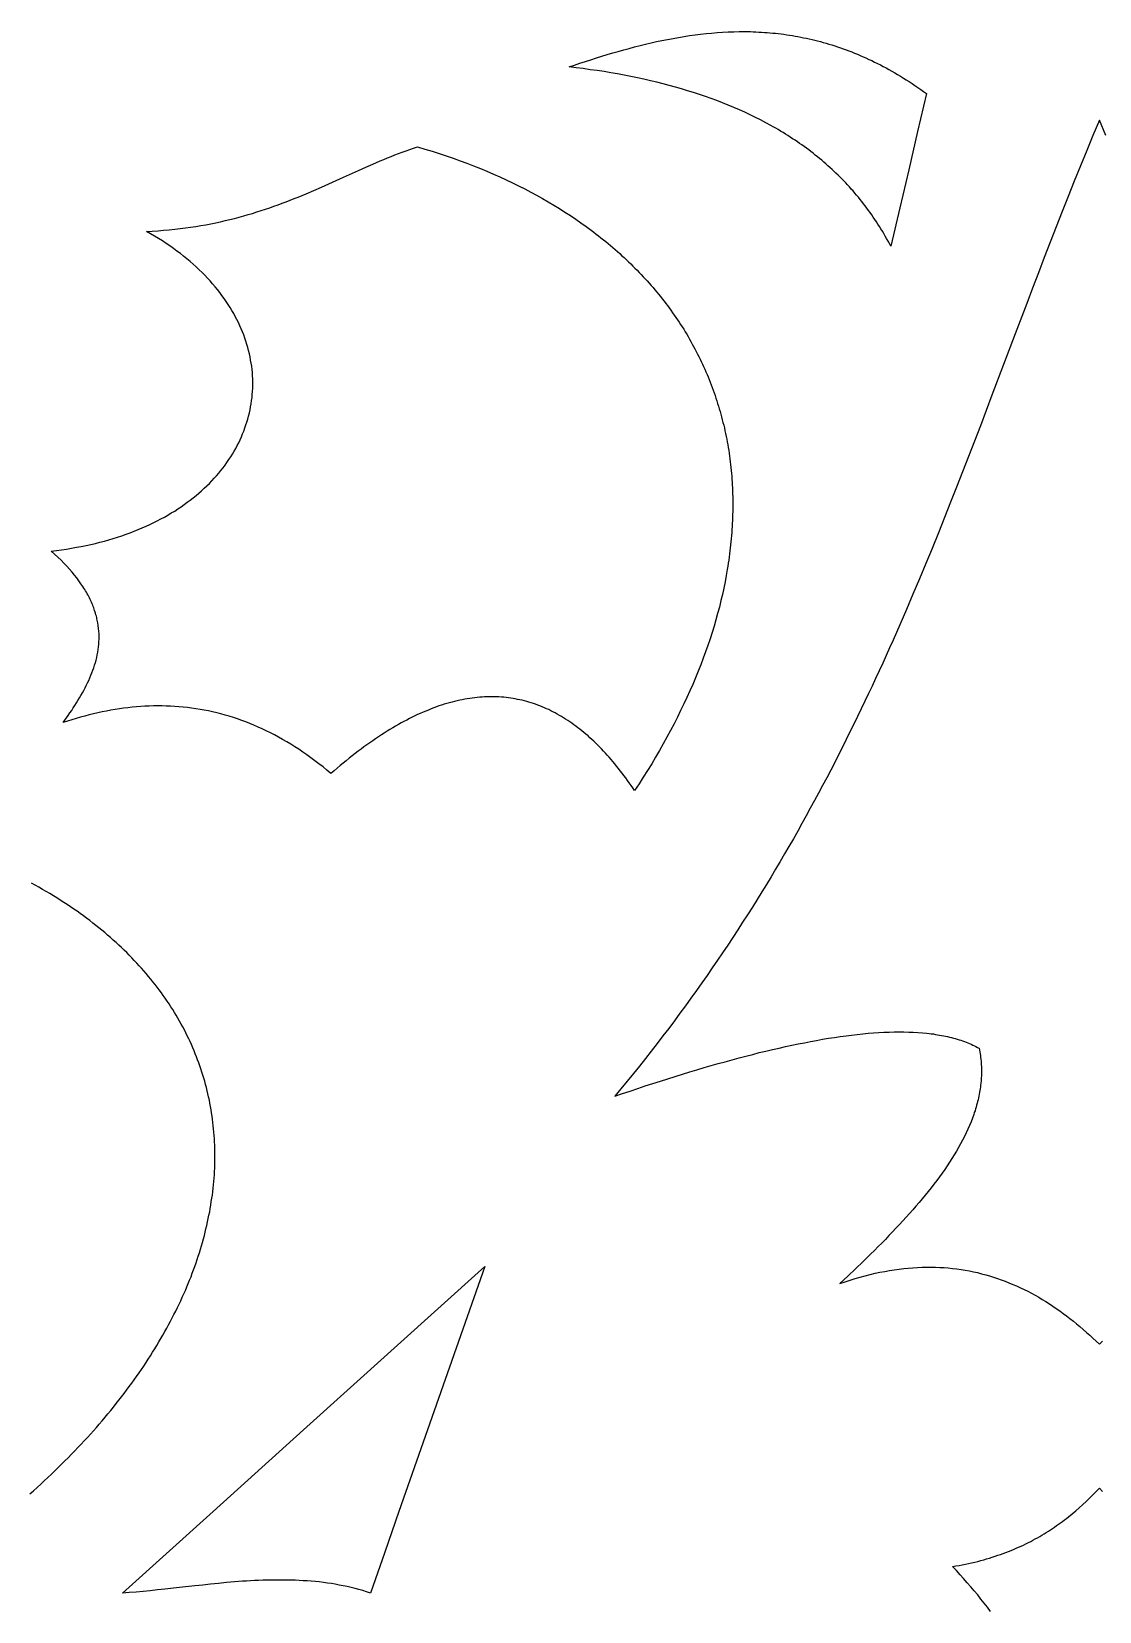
# Model space of a CAD drawing. Extents: x -4113 to -3113, y 1469 to 2469.
# Drawn here: x -3851.8 to -3759.7, y 2098.2 to 2234.5 of the extents above; entities that cross this region are included whole.
import ezdxf

# ---------------------------------------------------------------- set-up
doc = ezdxf.new("R2010")
doc.units = 0
doc.layers.add('PLAN_1', color=18, linetype='CONTINUOUS')

msp = doc.modelspace()

# ---------------------------------------------------------------- linework, layer by layer
at = {"layer": 'PLAN_1'}
for points in [[(-3805.42, 2231.44), (-3804.96, 2231.6), (-3804.49, 2231.75), (-3804.02, 2231.91), (-3803.55, 2232.06), (-3803.08, 2232.21), (-3802.61, 2232.36), (-3802.14, 2232.5), (-3801.66, 2232.64), (-3801.19, 2232.78), (-3800.72, 2232.91), (-3800.25, 2233.04), (-3799.78, 2233.16), (-3799.31, 2233.28), (-3798.84, 2233.4), (-3798.36, 2233.51), (-3797.89, 2233.62), (-3797.42, 2233.72), (-3796.94, 2233.81), (-3796.47, 2233.9), (-3796, 2233.99), (-3795.52, 2234.07), (-3795.05, 2234.14), (-3794.57, 2234.2), (-3794.1, 2234.26), (-3793.62, 2234.32), (-3793.14, 2234.36), (-3792.67, 2234.4), (-3792.19, 2234.43), (-3791.71, 2234.46), (-3791.23, 2234.47), (-3790.76, 2234.48), (-3790.52, 2234.49), (-3790.28, 2234.48), (-3790.04, 2234.48), (-3789.8, 2234.48), (-3789.56, 2234.47), (-3789.32, 2234.46), (-3789.08, 2234.45), (-3788.84, 2234.44), (-3788.59, 2234.42), (-3788.35, 2234.4), (-3788.11, 2234.38), (-3787.87, 2234.36), (-3787.63, 2234.34), (-3787.39, 2234.31), (-3787.15, 2234.28), (-3786.91, 2234.25), (-3786.66, 2234.22), (-3786.42, 2234.18), (-3786.18, 2234.14), (-3785.94, 2234.1), (-3785.7, 2234.06), (-3785.45, 2234.01), (-3785.21, 2233.96), (-3784.97, 2233.91), (-3784.73, 2233.86), (-3784.48, 2233.8), (-3784.24, 2233.74), (-3784, 2233.68), (-3783.75, 2233.62), (-3783.51, 2233.55), (-3783.26, 2233.48), (-3783.02, 2233.41), (-3782.78, 2233.33), (-3782.53, 2233.26), (-3782.29, 2233.17), (-3782.04, 2233.09), (-3781.8, 2233), (-3781.55, 2232.92), (-3781.31, 2232.82), (-3781.06, 2232.73), (-3780.81, 2232.63), (-3780.57, 2232.53), (-3780.32, 2232.42), (-3780.08, 2232.32), (-3779.83, 2232.21), (-3779.58, 2232.09), (-3779.34, 2231.98), (-3779.09, 2231.86), (-3778.84, 2231.73), (-3778.59, 2231.61), (-3778.35, 2231.48), (-3778.1, 2231.35), (-3777.85, 2231.21), (-3777.6, 2231.07), (-3777.35, 2230.93), (-3777.11, 2230.78), (-3776.86, 2230.64), (-3776.61, 2230.48), (-3776.36, 2230.33), (-3776.11, 2230.17), (-3775.86, 2230.01), (-3775.61, 2229.84), (-3775.36, 2229.67), (-3775.11, 2229.5), (-3774.86, 2229.32), (-3774.61, 2229.14), (-3775.38, 2225.86), (-3776.15, 2222.57), (-3776.92, 2219.28), (-3777.7, 2215.99), (-3777.81, 2216.21), (-3777.93, 2216.42), (-3778.05, 2216.63), (-3778.17, 2216.85), (-3778.29, 2217.06), (-3778.41, 2217.27), (-3778.54, 2217.47), (-3778.67, 2217.68), (-3778.8, 2217.88), (-3778.93, 2218.08), (-3779.06, 2218.28), (-3779.2, 2218.48), (-3779.33, 2218.68), (-3779.47, 2218.87), (-3779.61, 2219.07), (-3779.75, 2219.26), (-3779.89, 2219.45), (-3780.04, 2219.64), (-3780.19, 2219.83), (-3780.33, 2220.01), (-3780.48, 2220.2), (-3780.64, 2220.38), (-3780.79, 2220.56), (-3780.94, 2220.74), (-3781.1, 2220.91), (-3781.26, 2221.09), (-3781.42, 2221.27), (-3781.58, 2221.44), (-3781.74, 2221.61), (-3781.91, 2221.78), (-3782.08, 2221.95), (-3782.24, 2222.11), (-3782.42, 2222.28), (-3782.59, 2222.44), (-3782.76, 2222.6), (-3782.94, 2222.76), (-3783.11, 2222.92), (-3783.29, 2223.08), (-3783.47, 2223.23), (-3783.65, 2223.39), (-3783.83, 2223.54), (-3784.02, 2223.69), (-3784.21, 2223.84), (-3784.39, 2223.99), (-3784.58, 2224.14), (-3784.77, 2224.28), (-3784.97, 2224.42), (-3785.16, 2224.57), (-3785.36, 2224.71), (-3785.55, 2224.84), (-3785.75, 2224.98), (-3785.95, 2225.12), (-3786.16, 2225.25), (-3786.36, 2225.39), (-3786.57, 2225.52), (-3786.77, 2225.65), (-3786.98, 2225.78), (-3787.19, 2225.9), (-3787.4, 2226.03), (-3787.61, 2226.15), (-3787.83, 2226.28), (-3788.04, 2226.4), (-3788.48, 2226.63), (-3788.92, 2226.87), (-3789.37, 2227.09), (-3789.83, 2227.32), (-3790.29, 2227.53), (-3790.75, 2227.74), (-3791.22, 2227.95), (-3791.7, 2228.15), (-3792.19, 2228.34), (-3792.68, 2228.53), (-3793.17, 2228.71), (-3793.67, 2228.89), (-3794.18, 2229.06), (-3794.69, 2229.23), (-3795.21, 2229.39), (-3795.73, 2229.54), (-3796.26, 2229.7), (-3796.79, 2229.84), (-3797.33, 2229.98), (-3797.87, 2230.12), (-3798.42, 2230.25), (-3798.98, 2230.37), (-3799.54, 2230.5), (-3800.11, 2230.61), (-3800.68, 2230.72), (-3801.25, 2230.83), (-3801.83, 2230.93), (-3802.42, 2231.03), (-3803.01, 2231.12), (-3803.61, 2231.2), (-3804.21, 2231.29), (-3804.81, 2231.36)], [(-3841.86, 2217.25), (-3841.37, 2217.28), (-3840.87, 2217.31), (-3840.39, 2217.35), (-3839.91, 2217.39), (-3839.44, 2217.44), (-3838.98, 2217.49), (-3838.52, 2217.55), (-3838.07, 2217.61), (-3837.62, 2217.68), (-3837.18, 2217.75), (-3836.75, 2217.83), (-3836.32, 2217.91), (-3835.9, 2218), (-3835.49, 2218.09), (-3835.08, 2218.18), (-3834.67, 2218.28), (-3834.27, 2218.38), (-3833.88, 2218.48), (-3833.49, 2218.59), (-3833.1, 2218.7), (-3832.72, 2218.81), (-3832.35, 2218.93), (-3831.97, 2219.05), (-3831.6, 2219.17), (-3831.24, 2219.29), (-3830.88, 2219.42), (-3830.52, 2219.55), (-3830.17, 2219.68), (-3829.82, 2219.81), (-3829.47, 2219.95), (-3829.13, 2220.08), (-3828.79, 2220.22), (-3828.45, 2220.36), (-3828.11, 2220.5), (-3827.45, 2220.78), (-3826.79, 2221.07), (-3826.15, 2221.35), (-3824.87, 2221.93), (-3823.6, 2222.5), (-3822.97, 2222.78), (-3822.34, 2223.06), (-3821.71, 2223.33), (-3821.4, 2223.46), (-3821.08, 2223.59), (-3820.76, 2223.72), (-3820.45, 2223.85), (-3820.13, 2223.97), (-3819.81, 2224.09), (-3819.48, 2224.21), (-3819.16, 2224.33), (-3818.84, 2224.44), (-3818.51, 2224.55), (-3817.88, 2224.36), (-3817.25, 2224.17), (-3816.64, 2223.97), (-3816.03, 2223.77), (-3815.42, 2223.56), (-3814.83, 2223.35), (-3814.24, 2223.13), (-3813.66, 2222.9), (-3813.08, 2222.67), (-3812.51, 2222.44), (-3811.95, 2222.2), (-3811.4, 2221.95), (-3810.85, 2221.7), (-3810.32, 2221.44), (-3809.78, 2221.18), (-3809.26, 2220.92), (-3808.74, 2220.65), (-3808.23, 2220.37), (-3807.73, 2220.09), (-3807.23, 2219.81), (-3806.74, 2219.52), (-3806.26, 2219.22), (-3805.79, 2218.92), (-3805.32, 2218.62), (-3804.86, 2218.31), (-3804.41, 2218), (-3803.97, 2217.68), (-3803.53, 2217.36), (-3803.31, 2217.2), (-3803.1, 2217.03), (-3802.89, 2216.87), (-3802.68, 2216.7), (-3802.47, 2216.54), (-3802.26, 2216.37), (-3802.06, 2216.2), (-3801.86, 2216.03), (-3801.65, 2215.86), (-3801.46, 2215.69), (-3801.26, 2215.51), (-3801.06, 2215.34), (-3800.87, 2215.16), (-3800.68, 2214.99), (-3800.49, 2214.81), (-3800.3, 2214.63), (-3800.11, 2214.45), (-3799.93, 2214.27), (-3799.75, 2214.09), (-3799.57, 2213.91), (-3799.39, 2213.72), (-3799.21, 2213.54), (-3799.04, 2213.35), (-3798.87, 2213.16), (-3798.7, 2212.98), (-3798.53, 2212.79), (-3798.36, 2212.6), (-3798.19, 2212.41), (-3798.03, 2212.21), (-3797.87, 2212.02), (-3797.71, 2211.83), (-3797.55, 2211.63), (-3797.4, 2211.44), (-3797.24, 2211.24), (-3797.09, 2211.04), (-3796.94, 2210.85), (-3796.79, 2210.65), (-3796.65, 2210.45), (-3796.5, 2210.24), (-3796.36, 2210.04), (-3796.22, 2209.84), (-3796.08, 2209.63), (-3795.95, 2209.43), (-3795.81, 2209.22), (-3795.68, 2209.02), (-3795.55, 2208.81), (-3795.42, 2208.6), (-3795.29, 2208.39), (-3795.17, 2208.18), (-3795.05, 2207.97), (-3794.93, 2207.76), (-3794.81, 2207.54), (-3794.69, 2207.33), (-3794.58, 2207.12), (-3794.46, 2206.9), (-3794.35, 2206.68), (-3794.24, 2206.47), (-3794.14, 2206.25), (-3794.03, 2206.03), (-3793.93, 2205.81), (-3793.83, 2205.59), (-3793.73, 2205.37), (-3793.63, 2205.15), (-3793.53, 2204.92), (-3793.44, 2204.7), (-3793.35, 2204.47), (-3793.26, 2204.25), (-3793.17, 2204.02), (-3793.09, 2203.8), (-3793, 2203.57), (-3792.92, 2203.34), (-3792.84, 2203.11), (-3792.77, 2202.88), (-3792.69, 2202.65), (-3792.62, 2202.42), (-3792.54, 2202.18), (-3792.48, 2201.95), (-3792.41, 2201.72), (-3792.34, 2201.48), (-3792.28, 2201.25), (-3792.22, 2201.01), (-3792.16, 2200.77), (-3792.1, 2200.54), (-3792.04, 2200.3), (-3791.99, 2200.06), (-3791.94, 2199.82), (-3791.89, 2199.58), (-3791.84, 2199.34), (-3791.8, 2199.1), (-3791.75, 2198.85), (-3791.71, 2198.61), (-3791.67, 2198.37), (-3791.64, 2198.12), (-3791.6, 2197.88), (-3791.57, 2197.63), (-3791.54, 2197.38), (-3791.51, 2197.14), (-3791.48, 2196.89), (-3791.46, 2196.64), (-3791.43, 2196.39), (-3791.41, 2196.14), (-3791.39, 2195.89), (-3791.38, 2195.64), (-3791.36, 2195.39), (-3791.35, 2195.14), (-3791.34, 2194.88), (-3791.33, 2194.63), (-3791.32, 2194.37), (-3791.32, 2194.12), (-3791.32, 2193.86), (-3791.31, 2193.61), (-3791.32, 2193.35), (-3791.32, 2193.09), (-3791.33, 2192.84), (-3791.33, 2192.58), (-3791.34, 2192.32), (-3791.36, 2192.06), (-3791.37, 2191.8), (-3791.39, 2191.54), (-3791.4, 2191.28), (-3791.42, 2191.02), (-3791.45, 2190.75), (-3791.47, 2190.49), (-3791.5, 2190.23), (-3791.53, 2189.97), (-3791.56, 2189.7), (-3791.59, 2189.44), (-3791.63, 2189.17), (-3791.66, 2188.9), (-3791.7, 2188.64), (-3791.74, 2188.37), (-3791.79, 2188.1), (-3791.88, 2187.57), (-3791.98, 2187.03), (-3792.09, 2186.49), (-3792.21, 2185.95), (-3792.34, 2185.41), (-3792.47, 2184.86), (-3792.62, 2184.31), (-3792.77, 2183.76), (-3792.93, 2183.21), (-3793.1, 2182.66), (-3793.28, 2182.11), (-3793.46, 2181.55), (-3793.66, 2181), (-3793.86, 2180.44), (-3794.08, 2179.88), (-3794.3, 2179.32), (-3794.53, 2178.76), (-3794.77, 2178.19), (-3795.01, 2177.63), (-3795.27, 2177.06), (-3795.53, 2176.5), (-3795.81, 2175.93), (-3796.09, 2175.36), (-3796.38, 2174.79), (-3796.68, 2174.22), (-3796.99, 2173.64), (-3797.31, 2173.07), (-3797.63, 2172.5), (-3797.97, 2171.92), (-3798.31, 2171.34), (-3798.67, 2170.77), (-3799.03, 2170.19), (-3799.4, 2169.61), (-3799.78, 2169.03), (-3799.93, 2169.26), (-3800.08, 2169.48), (-3800.24, 2169.7), (-3800.39, 2169.91), (-3800.55, 2170.12), (-3800.7, 2170.33), (-3800.86, 2170.54), (-3801.02, 2170.74), (-3801.17, 2170.94), (-3801.33, 2171.14), (-3801.49, 2171.34), (-3801.65, 2171.53), (-3801.81, 2171.72), (-3801.98, 2171.9), (-3802.14, 2172.09), (-3802.3, 2172.27), (-3802.47, 2172.44), (-3802.63, 2172.62), (-3802.8, 2172.79), (-3802.96, 2172.95), (-3803.13, 2173.12), (-3803.3, 2173.28), (-3803.47, 2173.44), (-3803.63, 2173.59), (-3803.8, 2173.74), (-3803.98, 2173.89), (-3804.15, 2174.03), (-3804.32, 2174.18), (-3804.49, 2174.32), (-3804.67, 2174.45), (-3804.84, 2174.58), (-3805.02, 2174.71), (-3805.19, 2174.84), (-3805.37, 2174.96), (-3805.55, 2175.08), (-3805.73, 2175.2), (-3805.91, 2175.31), (-3806.09, 2175.42), (-3806.27, 2175.52), (-3806.45, 2175.63), (-3806.63, 2175.73), (-3806.82, 2175.82), (-3807, 2175.92), (-3807.19, 2176.01), (-3807.37, 2176.09), (-3807.56, 2176.18), (-3807.75, 2176.25), (-3807.94, 2176.33), (-3808.12, 2176.4), (-3808.32, 2176.47), (-3808.51, 2176.54), (-3808.7, 2176.6), (-3808.89, 2176.66), (-3809.08, 2176.72), (-3809.28, 2176.77), (-3809.47, 2176.82), (-3809.67, 2176.86), (-3809.87, 2176.9), (-3810.07, 2176.94), (-3810.26, 2176.98), (-3810.46, 2177.01), (-3810.66, 2177.03), (-3810.87, 2177.06), (-3811.07, 2177.08), (-3811.27, 2177.09), (-3811.48, 2177.11), (-3811.68, 2177.12), (-3811.89, 2177.12), (-3812.09, 2177.13), (-3812.3, 2177.13), (-3812.51, 2177.12), (-3812.72, 2177.11), (-3812.93, 2177.1), (-3813.14, 2177.08), (-3813.35, 2177.06), (-3813.57, 2177.04), (-3813.78, 2177.01), (-3813.99, 2176.98), (-3814.21, 2176.95), (-3814.43, 2176.91), (-3814.64, 2176.87), (-3814.86, 2176.82), (-3815.08, 2176.78), (-3815.3, 2176.72), (-3815.52, 2176.67), (-3815.75, 2176.61), (-3815.97, 2176.54), (-3816.19, 2176.47), (-3816.42, 2176.4), (-3816.65, 2176.33), (-3816.87, 2176.25), (-3817.1, 2176.16), (-3817.33, 2176.08), (-3817.56, 2175.98), (-3817.79, 2175.89), (-3818.02, 2175.79), (-3818.26, 2175.69), (-3818.49, 2175.58), (-3818.72, 2175.47), (-3818.96, 2175.36), (-3819.2, 2175.24), (-3819.43, 2175.11), (-3819.67, 2174.99), (-3819.91, 2174.86), (-3820.15, 2174.72), (-3820.39, 2174.58), (-3820.64, 2174.44), (-3820.88, 2174.3), (-3821.12, 2174.15), (-3821.37, 2173.99), (-3821.62, 2173.83), (-3821.86, 2173.67), (-3822.11, 2173.5), (-3822.36, 2173.33), (-3822.61, 2173.16), (-3822.87, 2172.98), (-3823.12, 2172.8), (-3823.37, 2172.61), (-3823.63, 2172.42), (-3823.88, 2172.22), (-3824.14, 2172.02), (-3824.4, 2171.82), (-3824.66, 2171.61), (-3824.92, 2171.4), (-3825.18, 2171.18), (-3825.44, 2170.96), (-3825.7, 2170.74), (-3825.97, 2170.51), (-3826.31, 2170.8), (-3826.65, 2171.07), (-3827, 2171.35), (-3827.34, 2171.61), (-3827.69, 2171.86), (-3828.04, 2172.11), (-3828.38, 2172.35), (-3828.73, 2172.59), (-3829.08, 2172.81), (-3829.43, 2173.03), (-3829.78, 2173.24), (-3830.13, 2173.44), (-3830.48, 2173.64), (-3830.83, 2173.83), (-3831.18, 2174.01), (-3831.54, 2174.18), (-3831.89, 2174.35), (-3832.24, 2174.51), (-3832.6, 2174.66), (-3832.95, 2174.81), (-3833.31, 2174.95), (-3833.66, 2175.08), (-3834.02, 2175.21), (-3834.38, 2175.33), (-3834.74, 2175.44), (-3835.09, 2175.54), (-3835.45, 2175.64), (-3835.81, 2175.73), (-3836.17, 2175.82), (-3836.53, 2175.9), (-3836.89, 2175.97), (-3837.25, 2176.03), (-3837.62, 2176.09), (-3837.98, 2176.14), (-3838.34, 2176.19), (-3838.7, 2176.23), (-3839.07, 2176.26), (-3839.43, 2176.29), (-3839.8, 2176.31), (-3840.16, 2176.32), (-3840.53, 2176.33), (-3840.89, 2176.33), (-3841.26, 2176.33), (-3841.63, 2176.32), (-3842, 2176.3), (-3842.36, 2176.28), (-3842.73, 2176.25), (-3843.1, 2176.22), (-3843.47, 2176.17), (-3843.84, 2176.13), (-3844.21, 2176.08), (-3844.58, 2176.02), (-3844.95, 2175.96), (-3845.32, 2175.89), (-3845.7, 2175.81), (-3846.07, 2175.73), (-3846.44, 2175.64), (-3846.81, 2175.55), (-3847.19, 2175.46), (-3847.56, 2175.35), (-3847.94, 2175.25), (-3848.31, 2175.13), (-3848.69, 2175.01), (-3849.06, 2174.89), (-3848.76, 2175.31), (-3848.61, 2175.52), (-3848.47, 2175.74), (-3848.32, 2175.95), (-3848.18, 2176.16), (-3848.04, 2176.38), (-3847.91, 2176.59), (-3847.78, 2176.8), (-3847.65, 2177.02), (-3847.52, 2177.23), (-3847.4, 2177.45), (-3847.28, 2177.66), (-3847.17, 2177.88), (-3847.06, 2178.1), (-3846.95, 2178.31), (-3846.85, 2178.53), (-3846.75, 2178.75), (-3846.66, 2178.97), (-3846.57, 2179.19), (-3846.49, 2179.41), (-3846.41, 2179.63), (-3846.34, 2179.85), (-3846.28, 2180.07), (-3846.22, 2180.29), (-3846.16, 2180.52), (-3846.11, 2180.74), (-3846.07, 2180.97), (-3846.04, 2181.19), (-3846.01, 2181.42), (-3845.98, 2181.64), (-3845.97, 2181.87), (-3845.96, 2182.1), (-3845.96, 2182.33), (-3845.96, 2182.56), (-3845.98, 2182.79), (-3846, 2183.02), (-3846.03, 2183.26), (-3846.07, 2183.49), (-3846.11, 2183.72), (-3846.14, 2183.84), (-3846.16, 2183.96), (-3846.19, 2184.08), (-3846.23, 2184.2), (-3846.26, 2184.32), (-3846.3, 2184.43), (-3846.34, 2184.55), (-3846.38, 2184.67), (-3846.42, 2184.79), (-3846.47, 2184.91), (-3846.51, 2185.03), (-3846.56, 2185.15), (-3846.62, 2185.27), (-3846.67, 2185.4), (-3846.73, 2185.52), (-3846.79, 2185.64), (-3846.85, 2185.76), (-3846.91, 2185.88), (-3846.98, 2186.01), (-3847.05, 2186.13), (-3847.12, 2186.25), (-3847.2, 2186.37), (-3847.27, 2186.5), (-3847.35, 2186.62), (-3847.52, 2186.87), (-3847.7, 2187.12), (-3847.88, 2187.37), (-3848.08, 2187.62), (-3848.29, 2187.88), (-3848.51, 2188.13), (-3848.75, 2188.39), (-3848.99, 2188.65), (-3849.24, 2188.9), (-3849.51, 2189.16), (-3849.79, 2189.43), (-3850.08, 2189.69), (-3849.64, 2189.74), (-3849.2, 2189.8), (-3848.76, 2189.86), (-3848.34, 2189.93), (-3847.91, 2190.01), (-3847.5, 2190.08), (-3847.08, 2190.17), (-3846.68, 2190.26), (-3846.28, 2190.35), (-3845.88, 2190.45), (-3845.49, 2190.55), (-3845.11, 2190.66), (-3844.73, 2190.77), (-3844.36, 2190.89), (-3843.99, 2191.01), (-3843.63, 2191.14), (-3843.27, 2191.27), (-3842.92, 2191.4), (-3842.58, 2191.54), (-3842.24, 2191.68), (-3841.9, 2191.83), (-3841.58, 2191.98), (-3841.25, 2192.14), (-3840.94, 2192.29), (-3840.63, 2192.46), (-3840.32, 2192.62), (-3840.02, 2192.79), (-3839.73, 2192.97), (-3839.44, 2193.14), (-3839.16, 2193.32), (-3838.88, 2193.51), (-3838.61, 2193.7), (-3838.35, 2193.89), (-3838.09, 2194.08), (-3837.84, 2194.28), (-3837.59, 2194.48), (-3837.35, 2194.68), (-3837.12, 2194.89), (-3836.89, 2195.1), (-3836.67, 2195.31), (-3836.45, 2195.52), (-3836.24, 2195.74), (-3836.03, 2195.96), (-3835.83, 2196.18), (-3835.64, 2196.41), (-3835.45, 2196.64), (-3835.27, 2196.87), (-3835.1, 2197.1), (-3834.93, 2197.33), (-3834.77, 2197.57), (-3834.61, 2197.81), (-3834.46, 2198.05), (-3834.31, 2198.29), (-3834.18, 2198.54), (-3834.04, 2198.78), (-3833.92, 2199.03), (-3833.8, 2199.28), (-3833.68, 2199.53), (-3833.58, 2199.79), (-3833.47, 2200.04), (-3833.38, 2200.3), (-3833.29, 2200.56), (-3833.21, 2200.81), (-3833.13, 2201.07), (-3833.06, 2201.33), (-3833, 2201.6), (-3832.94, 2201.86), (-3832.89, 2202.12), (-3832.84, 2202.39), (-3832.81, 2202.66), (-3832.77, 2202.92), (-3832.75, 2203.19), (-3832.73, 2203.46), (-3832.71, 2203.73), (-3832.71, 2204), (-3832.71, 2204.27), (-3832.71, 2204.54), (-3832.73, 2204.81), (-3832.74, 2205.08), (-3832.77, 2205.35), (-3832.8, 2205.62), (-3832.84, 2205.89), (-3832.89, 2206.16), (-3832.94, 2206.43), (-3833, 2206.7), (-3833.06, 2206.97), (-3833.13, 2207.24), (-3833.21, 2207.51), (-3833.29, 2207.78), (-3833.38, 2208.05), (-3833.48, 2208.32), (-3833.59, 2208.59), (-3833.7, 2208.85), (-3833.81, 2209.12), (-3833.94, 2209.39), (-3834.07, 2209.65), (-3834.21, 2209.91), (-3834.35, 2210.18), (-3834.5, 2210.44), (-3834.66, 2210.7), (-3834.82, 2210.96), (-3835, 2211.21), (-3835.17, 2211.47), (-3835.36, 2211.73), (-3835.55, 2211.98), (-3835.75, 2212.23), (-3835.95, 2212.48), (-3836.17, 2212.73), (-3836.38, 2212.98), (-3836.61, 2213.22), (-3836.84, 2213.47), (-3837.08, 2213.71), (-3837.33, 2213.95), (-3837.58, 2214.19), (-3837.84, 2214.42), (-3838.11, 2214.65), (-3838.38, 2214.88), (-3838.67, 2215.11), (-3838.95, 2215.34), (-3839.25, 2215.56), (-3839.55, 2215.78), (-3839.86, 2216), (-3840.18, 2216.22), (-3840.5, 2216.43), (-3840.83, 2216.64), (-3841.17, 2216.85), (-3841.51, 2217.05)], [(-3812.7, 2127.99), (-3817.64, 2113.91), (-3820.1, 2106.87), (-3821.33, 2103.35), (-3822.55, 2099.83), (-3822.89, 2099.94), (-3823.22, 2100.04), (-3823.55, 2100.14), (-3823.89, 2100.22), (-3824.23, 2100.31), (-3824.56, 2100.38), (-3824.9, 2100.46), (-3825.25, 2100.52), (-3825.59, 2100.58), (-3825.93, 2100.64), (-3826.27, 2100.69), (-3826.62, 2100.73), (-3826.97, 2100.78), (-3827.31, 2100.81), (-3827.66, 2100.84), (-3828.01, 2100.87), (-3828.36, 2100.89), (-3828.7, 2100.91), (-3829.05, 2100.93), (-3829.4, 2100.94), (-3829.75, 2100.95), (-3830.1, 2100.95), (-3830.45, 2100.95), (-3830.8, 2100.95), (-3831.15, 2100.95), (-3831.5, 2100.94), (-3831.85, 2100.93), (-3832.2, 2100.91), (-3832.55, 2100.9), (-3832.9, 2100.88), (-3833.25, 2100.86), (-3833.59, 2100.84), (-3834.29, 2100.78), (-3834.97, 2100.73), (-3835.66, 2100.66), (-3836.34, 2100.59), (-3837.02, 2100.52), (-3837.69, 2100.45), (-3839.01, 2100.3), (-3840.3, 2100.15), (-3840.93, 2100.09), (-3841.55, 2100.02), (-3842.17, 2099.96), (-3842.77, 2099.91), (-3843.36, 2099.87), (-3843.65, 2099.85), (-3843.94, 2099.83), (-3836.13, 2106.87), (-3828.32, 2113.91), (-3820.51, 2120.94)]]:
    msp.add_lwpolyline(points, close=True, dxfattribs=at)
for points in [[(-3759.15, 2225.53), (-3759.7, 2226.84), (-3760.26, 2225.53), (-3760.8, 2224.22), (-3761.34, 2222.9), (-3761.87, 2221.59), (-3762.4, 2220.27), (-3762.92, 2218.96), (-3763.43, 2217.64), (-3763.95, 2216.32), (-3764.46, 2215.01), (-3764.96, 2213.69), (-3765.47, 2212.37), (-3765.97, 2211.05), (-3766.97, 2208.41), (-3767.97, 2205.77), (-3768.97, 2203.13), (-3769.97, 2200.49), (-3770.48, 2199.17), (-3770.99, 2197.85), (-3771.5, 2196.53), (-3772.02, 2195.21), (-3772.54, 2193.89), (-3773.06, 2192.57), (-3773.59, 2191.25), (-3774.13, 2189.92), (-3774.67, 2188.6), (-3775.22, 2187.28), (-3775.78, 2185.96), (-3776.35, 2184.64), (-3776.92, 2183.32), (-3777.21, 2182.66), (-3777.5, 2182), (-3777.8, 2181.34), (-3778.09, 2180.68), (-3778.39, 2180.02), (-3778.69, 2179.36), (-3779, 2178.7), (-3779.31, 2178.04), (-3779.62, 2177.39), (-3779.93, 2176.73), (-3780.24, 2176.07), (-3780.56, 2175.41), (-3780.88, 2174.75), (-3781.21, 2174.09), (-3781.53, 2173.43), (-3781.86, 2172.77), (-3782.2, 2172.11), (-3782.53, 2171.46), (-3782.87, 2170.8), (-3783.22, 2170.14), (-3783.57, 2169.48), (-3783.92, 2168.82), (-3784.27, 2168.17), (-3784.63, 2167.51), (-3784.99, 2166.85), (-3785.35, 2166.2), (-3785.72, 2165.54), (-3786.09, 2164.88), (-3786.47, 2164.22), (-3786.85, 2163.57), (-3787.24, 2162.91), (-3787.62, 2162.26), (-3788.02, 2161.6), (-3788.41, 2160.94), (-3788.82, 2160.29), (-3789.22, 2159.63), (-3789.63, 2158.98), (-3790.05, 2158.32), (-3790.47, 2157.67), (-3790.89, 2157.01), (-3791.32, 2156.36), (-3791.75, 2155.7), (-3792.19, 2155.05), (-3792.63, 2154.4), (-3793.08, 2153.74), (-3793.53, 2153.09), (-3793.99, 2152.44), (-3794.45, 2151.78), (-3794.92, 2151.13), (-3795.39, 2150.48), (-3795.87, 2149.83), (-3796.35, 2149.18), (-3796.84, 2148.52), (-3797.34, 2147.87), (-3797.84, 2147.22), (-3798.34, 2146.57), (-3798.85, 2145.92), (-3799.37, 2145.27), (-3799.89, 2144.62), (-3800.42, 2143.97), (-3800.96, 2143.32), (-3801.5, 2142.67), (-3800.83, 2142.9), (-3800.17, 2143.12), (-3799.51, 2143.34), (-3798.86, 2143.56), (-3798.21, 2143.77), (-3797.56, 2143.98), (-3796.92, 2144.18), (-3796.29, 2144.38), (-3795.66, 2144.58), (-3795.03, 2144.77), (-3794.41, 2144.95), (-3793.79, 2145.14), (-3793.18, 2145.31), (-3792.57, 2145.49), (-3791.96, 2145.65), (-3791.37, 2145.82), (-3790.77, 2145.98), (-3790.19, 2146.13), (-3789.6, 2146.28), (-3789.03, 2146.43), (-3788.46, 2146.57), (-3787.89, 2146.7), (-3787.33, 2146.83), (-3786.77, 2146.95), (-3786.23, 2147.07), (-3785.68, 2147.18), (-3785.14, 2147.29), (-3784.61, 2147.39), (-3784.09, 2147.49), (-3783.57, 2147.58), (-3783.06, 2147.67), (-3782.55, 2147.75), (-3782.05, 2147.82), (-3781.55, 2147.89), (-3781.07, 2147.95), (-3780.59, 2148.01), (-3780.11, 2148.05), (-3779.64, 2148.1), (-3779.18, 2148.13), (-3778.73, 2148.17), (-3778.28, 2148.19), (-3777.84, 2148.21), (-3777.41, 2148.22), (-3776.98, 2148.22), (-3776.56, 2148.22), (-3776.15, 2148.21), (-3775.75, 2148.19), (-3775.35, 2148.17), (-3774.96, 2148.14), (-3774.58, 2148.11), (-3774.39, 2148.08), (-3774.21, 2148.06), (-3774.02, 2148.04), (-3773.84, 2148.01), (-3773.66, 2147.98), (-3773.48, 2147.95), (-3773.31, 2147.92), (-3773.13, 2147.89), (-3772.96, 2147.85), (-3772.79, 2147.81), (-3772.62, 2147.77), (-3772.45, 2147.73), (-3772.29, 2147.69), (-3772.13, 2147.64), (-3771.97, 2147.6), (-3771.81, 2147.55), (-3771.65, 2147.5), (-3771.5, 2147.44), (-3771.35, 2147.39), (-3771.2, 2147.33), (-3771.05, 2147.27), (-3770.91, 2147.21), (-3770.76, 2147.15), (-3770.62, 2147.09), (-3770.48, 2147.02), (-3770.35, 2146.95), (-3770.21, 2146.88), (-3770.08, 2146.81), (-3770.05, 2146.65), (-3770.02, 2146.49), (-3769.99, 2146.33), (-3769.97, 2146.18), (-3769.95, 2146.02), (-3769.93, 2145.86), (-3769.91, 2145.7), (-3769.9, 2145.54), (-3769.89, 2145.38), (-3769.88, 2145.23), (-3769.88, 2145.07), (-3769.88, 2144.91), (-3769.88, 2144.75), (-3769.88, 2144.59), (-3769.88, 2144.43), (-3769.89, 2144.27), (-3769.9, 2144.12), (-3769.91, 2143.96), (-3769.93, 2143.8), (-3769.95, 2143.64), (-3769.97, 2143.48), (-3769.99, 2143.32), (-3770.01, 2143.17), (-3770.04, 2143.01), (-3770.07, 2142.85), (-3770.1, 2142.69), (-3770.13, 2142.53), (-3770.17, 2142.37), (-3770.21, 2142.22), (-3770.25, 2142.06), (-3770.29, 2141.9), (-3770.34, 2141.74), (-3770.38, 2141.58), (-3770.43, 2141.42), (-3770.49, 2141.26), (-3770.54, 2141.11), (-3770.65, 2140.79), (-3770.77, 2140.47), (-3770.9, 2140.16), (-3771.04, 2139.84), (-3771.19, 2139.52), (-3771.34, 2139.21), (-3771.5, 2138.89), (-3771.67, 2138.57), (-3771.85, 2138.25), (-3772.03, 2137.94), (-3772.22, 2137.62), (-3772.42, 2137.3), (-3772.62, 2136.99), (-3772.83, 2136.67), (-3773.04, 2136.35), (-3773.27, 2136.04), (-3773.5, 2135.72), (-3773.73, 2135.4), (-3773.97, 2135.09), (-3774.22, 2134.77), (-3774.47, 2134.45), (-3774.72, 2134.13), (-3774.98, 2133.82), (-3775.25, 2133.5), (-3775.52, 2133.18), (-3775.8, 2132.87), (-3776.08, 2132.55), (-3776.36, 2132.23), (-3776.65, 2131.92), (-3776.95, 2131.6), (-3777.25, 2131.28), (-3777.55, 2130.97), (-3777.85, 2130.65), (-3778.16, 2130.33), (-3778.47, 2130.01), (-3778.79, 2129.7), (-3779.11, 2129.38), (-3779.43, 2129.06), (-3780.08, 2128.43), (-3780.74, 2127.8), (-3781.41, 2127.16), (-3782.09, 2126.53), (-3781.64, 2126.68), (-3781.2, 2126.82), (-3780.76, 2126.96), (-3780.33, 2127.08), (-3779.9, 2127.19), (-3779.47, 2127.3), (-3779.05, 2127.4), (-3778.63, 2127.49), (-3778.21, 2127.57), (-3777.8, 2127.64), (-3777.39, 2127.71), (-3776.98, 2127.76), (-3776.58, 2127.81), (-3776.18, 2127.85), (-3775.78, 2127.88), (-3775.39, 2127.91), (-3775, 2127.92), (-3774.61, 2127.93), (-3774.23, 2127.93), (-3773.85, 2127.93), (-3773.47, 2127.91), (-3773.1, 2127.89), (-3772.73, 2127.86), (-3772.36, 2127.82), (-3771.99, 2127.78), (-3771.63, 2127.73), (-3771.27, 2127.67), (-3770.91, 2127.61), (-3770.56, 2127.54), (-3770.21, 2127.46), (-3769.86, 2127.37), (-3769.51, 2127.28), (-3769.17, 2127.18), (-3768.83, 2127.08), (-3768.49, 2126.96), (-3768.16, 2126.85), (-3767.83, 2126.72), (-3767.5, 2126.59), (-3767.17, 2126.45), (-3766.84, 2126.31), (-3766.52, 2126.16), (-3766.2, 2126.01), (-3765.88, 2125.85), (-3765.57, 2125.68), (-3765.25, 2125.51), (-3764.94, 2125.33), (-3764.63, 2125.15), (-3764.33, 2124.96), (-3764.02, 2124.77), (-3763.72, 2124.57), (-3763.42, 2124.37), (-3763.12, 2124.16), (-3762.83, 2123.94), (-3762.54, 2123.72), (-3762.24, 2123.5), (-3761.95, 2123.27), (-3761.67, 2123.04), (-3761.38, 2122.8), (-3761.1, 2122.56), (-3760.81, 2122.31), (-3760.53, 2122.06), (-3760.26, 2121.8), (-3759.98, 2121.54), (-3759.7, 2121.28), (-3759.43, 2121.54)], [(-3851.92, 2108.37), (-3851.61, 2108.65), (-3851.29, 2108.93), (-3850.98, 2109.22), (-3850.68, 2109.5), (-3850.37, 2109.79), (-3850.07, 2110.07), (-3849.77, 2110.36), (-3849.48, 2110.64), (-3849.19, 2110.93), (-3848.9, 2111.22), (-3848.61, 2111.5), (-3848.33, 2111.79), (-3848.05, 2112.08), (-3847.78, 2112.37), (-3847.51, 2112.66), (-3847.24, 2112.95), (-3846.97, 2113.24), (-3846.71, 2113.53), (-3846.45, 2113.82), (-3846.19, 2114.11), (-3845.94, 2114.4), (-3845.69, 2114.69), (-3845.44, 2114.99), (-3845.2, 2115.28), (-3844.95, 2115.57), (-3844.72, 2115.86), (-3844.48, 2116.16), (-3844.25, 2116.45), (-3844.02, 2116.75), (-3843.8, 2117.04), (-3843.58, 2117.33), (-3843.36, 2117.63), (-3843.14, 2117.92), (-3842.93, 2118.22), (-3842.72, 2118.51), (-3842.51, 2118.81), (-3842.31, 2119.11), (-3842.11, 2119.4), (-3841.91, 2119.7), (-3841.72, 2119.99), (-3841.53, 2120.29), (-3841.34, 2120.59), (-3841.16, 2120.88), (-3840.98, 2121.18), (-3840.8, 2121.48), (-3840.63, 2121.77), (-3840.46, 2122.07), (-3840.29, 2122.37), (-3840.12, 2122.66), (-3839.96, 2122.96), (-3839.8, 2123.26), (-3839.65, 2123.55), (-3839.5, 2123.85), (-3839.35, 2124.15), (-3839.2, 2124.45), (-3839.06, 2124.74), (-3838.92, 2125.04), (-3838.78, 2125.34), (-3838.65, 2125.63), (-3838.52, 2125.93), (-3838.39, 2126.23), (-3838.27, 2126.52), (-3838.15, 2126.82), (-3838.03, 2127.11), (-3837.92, 2127.41), (-3837.81, 2127.71), (-3837.7, 2128), (-3837.6, 2128.3), (-3837.5, 2128.59), (-3837.4, 2128.89), (-3837.31, 2129.18), (-3837.21, 2129.48), (-3837.13, 2129.77), (-3837.04, 2130.07), (-3836.96, 2130.36), (-3836.88, 2130.65), (-3836.81, 2130.95), (-3836.74, 2131.24), (-3836.67, 2131.53), (-3836.6, 2131.83), (-3836.54, 2132.12), (-3836.48, 2132.41), (-3836.42, 2132.7), (-3836.37, 2132.99), (-3836.32, 2133.28), (-3836.28, 2133.58), (-3836.23, 2133.87), (-3836.19, 2134.15), (-3836.16, 2134.44), (-3836.12, 2134.73), (-3836.09, 2135.02), (-3836.07, 2135.31), (-3836.04, 2135.6), (-3836.02, 2135.88), (-3836.01, 2136.17), (-3835.99, 2136.46), (-3835.98, 2136.74), (-3835.97, 2137.03), (-3835.97, 2137.31), (-3835.97, 2137.6), (-3835.97, 2137.88), (-3835.98, 2138.16), (-3835.99, 2138.45), (-3836, 2138.73), (-3836.01, 2139.01), (-3836.03, 2139.29), (-3836.05, 2139.57), (-3836.08, 2139.85), (-3836.11, 2140.13), (-3836.14, 2140.41), (-3836.17, 2140.68), (-3836.21, 2140.96), (-3836.25, 2141.24), (-3836.3, 2141.51), (-3836.35, 2141.79), (-3836.4, 2142.06), (-3836.45, 2142.33), (-3836.51, 2142.61), (-3836.57, 2142.88), (-3836.63, 2143.15), (-3836.7, 2143.42), (-3836.77, 2143.69), (-3836.85, 2143.96), (-3836.92, 2144.23), (-3837, 2144.49), (-3837.09, 2144.76), (-3837.17, 2145.03), (-3837.26, 2145.29), (-3837.36, 2145.55), (-3837.46, 2145.82), (-3837.56, 2146.08), (-3837.66, 2146.34), (-3837.77, 2146.6), (-3837.88, 2146.86), (-3837.99, 2147.12), (-3838.11, 2147.38), (-3838.23, 2147.63), (-3838.35, 2147.89), (-3838.47, 2148.14), (-3838.6, 2148.4), (-3838.74, 2148.65), (-3838.87, 2148.9), (-3839.01, 2149.15), (-3839.16, 2149.4), (-3839.3, 2149.65), (-3839.45, 2149.9), (-3839.6, 2150.14), (-3839.76, 2150.39), (-3839.92, 2150.63), (-3840.08, 2150.88), (-3840.25, 2151.12), (-3840.42, 2151.36), (-3840.59, 2151.6), (-3840.77, 2151.84), (-3840.94, 2152.08), (-3841.13, 2152.31), (-3841.31, 2152.55), (-3841.5, 2152.78), (-3841.69, 2153.01), (-3841.89, 2153.25), (-3842.09, 2153.48), (-3842.29, 2153.71), (-3842.5, 2153.93), (-3842.7, 2154.16), (-3842.92, 2154.39), (-3843.13, 2154.61), (-3843.35, 2154.83), (-3843.57, 2155.06), (-3843.8, 2155.28), (-3844.03, 2155.5), (-3844.26, 2155.71), (-3844.49, 2155.93), (-3844.73, 2156.14), (-3844.97, 2156.36), (-3845.22, 2156.57), (-3845.47, 2156.78), (-3845.72, 2156.99), (-3845.98, 2157.2), (-3846.23, 2157.41), (-3846.5, 2157.61), (-3846.76, 2157.82), (-3847.03, 2158.02), (-3847.3, 2158.22), (-3847.58, 2158.42), (-3847.86, 2158.62), (-3848.14, 2158.81), (-3848.42, 2159.01), (-3848.71, 2159.2), (-3849, 2159.39), (-3849.3, 2159.58), (-3849.6, 2159.77), (-3849.9, 2159.96), (-3850.2, 2160.15), (-3850.51, 2160.33), (-3850.83, 2160.51), (-3851.14, 2160.69), (-3851.46, 2160.87), (-3851.78, 2161.05)], [(-3769.08, 2098.24), (-3769.35, 2098.6), (-3769.63, 2098.95), (-3769.92, 2099.31), (-3770.2, 2099.66), (-3770.5, 2100.01), (-3770.8, 2100.37), (-3771.1, 2100.72), (-3771.41, 2101.07), (-3771.72, 2101.41), (-3772.04, 2101.76), (-3772.37, 2102.11), (-3772.09, 2102.16), (-3771.81, 2102.21), (-3771.53, 2102.26), (-3771.25, 2102.32), (-3770.98, 2102.37), (-3770.72, 2102.43), (-3770.45, 2102.5), (-3770.19, 2102.56), (-3769.94, 2102.63), (-3769.68, 2102.7), (-3769.43, 2102.77), (-3769.19, 2102.84), (-3768.94, 2102.92), (-3768.7, 2103), (-3768.46, 2103.08), (-3768.23, 2103.16), (-3768, 2103.24), (-3767.77, 2103.33), (-3767.54, 2103.41), (-3767.32, 2103.5), (-3767.1, 2103.59), (-3766.88, 2103.69), (-3766.67, 2103.78), (-3766.45, 2103.88), (-3766.24, 2103.97), (-3766.04, 2104.07), (-3765.83, 2104.18), (-3765.63, 2104.28), (-3765.43, 2104.38), (-3765.24, 2104.49), (-3765.04, 2104.6), (-3764.85, 2104.71), (-3764.66, 2104.82), (-3764.47, 2104.93), (-3764.29, 2105.05), (-3764.1, 2105.16), (-3763.92, 2105.28), (-3763.74, 2105.4), (-3763.57, 2105.52), (-3763.39, 2105.64), (-3763.22, 2105.76), (-3763.05, 2105.88), (-3762.88, 2106.01), (-3762.71, 2106.13), (-3762.55, 2106.26), (-3762.38, 2106.39), (-3762.06, 2106.65), (-3761.75, 2106.91), (-3761.44, 2107.18), (-3761.14, 2107.45), (-3760.84, 2107.73), (-3760.55, 2108.01), (-3760.26, 2108.29), (-3759.98, 2108.58), (-3759.7, 2108.87), (-3759.43, 2108.58)]]:
    msp.add_lwpolyline(points, dxfattribs=at)

doc.saveas('drawing.dxf')
